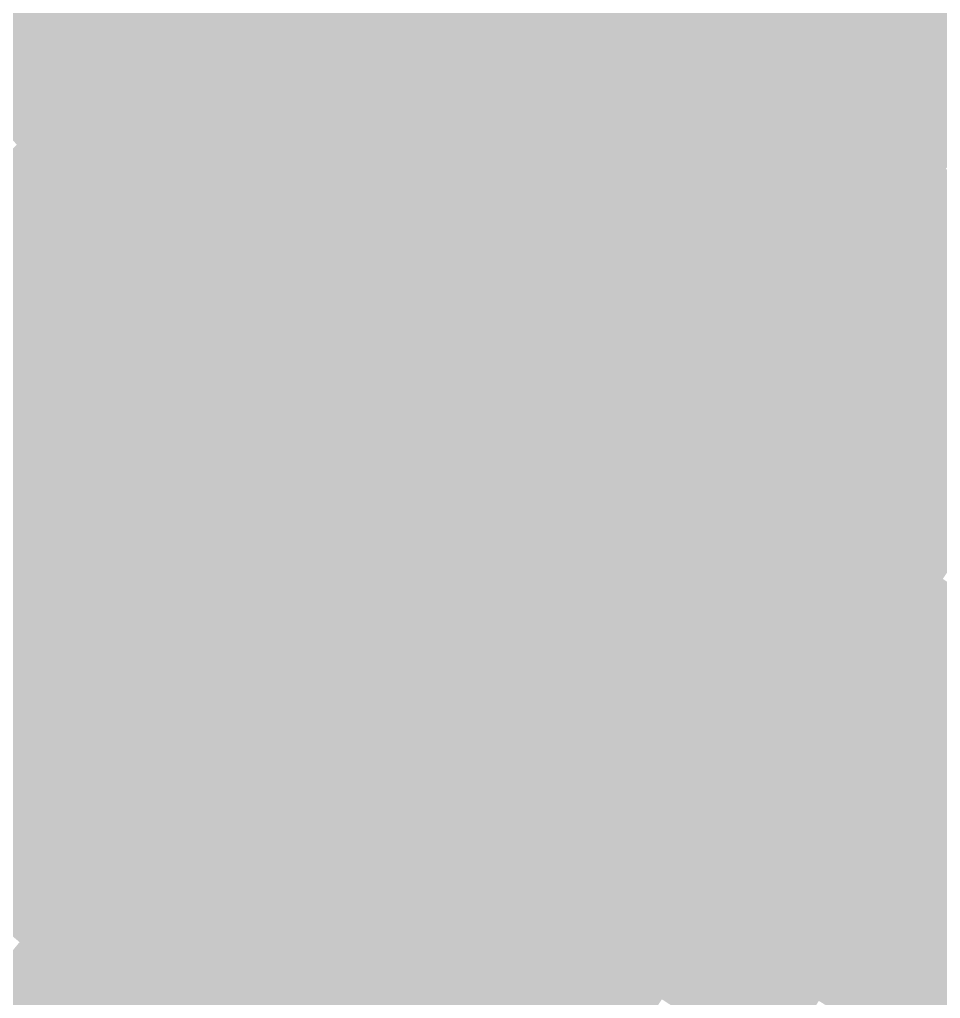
# Model space of a CAD drawing. Header units: inches. Extents: x -266 to 784, y -170 to 213.
# Drawn here: x -86.91 to -65.06, y -107.24 to -84.01 of the extents above; entities that cross this region are included whole.
import ezdxf

# ---------------------------------------------------------------- set-up
doc = ezdxf.new("R2010")
doc.units = ezdxf.units.IN
doc.header["$MEASUREMENT"] = 0

msp = doc.modelspace()

# ---------------------------------------------------------------- linework, layer by layer
at = {"color": 163, "true_color": 0x6e8bdd}
msp.add_solid([(-83.4386, -83.4386), (-84.145707, -84.145707), (-85.461156, -81.365784), (-86.185403, -82.055325)], dxfattribs=at)
at = {"color": 161, "true_color": 0x7490ea}
msp.add_solid([(-79.297163, -83.288415), (-79.986703, -84.012662), (-81.31728, -81.31728), (-82.024387, -82.024387)], dxfattribs=at)
at = {"color": 161, "true_color": 0x7f97ff}
msp.add_solid([(-71.849013, -83.292973), (-72.502186, -84.050182), (-73.871485, -81.504624), (-74.543044, -82.245575)], dxfattribs=at)
at = {"color": 161, "true_color": 0x7992f2}
msp.add_solid([(-75.886162, -83.727477), (-76.557721, -84.468428), (-77.918082, -81.83992), (-78.607622, -82.564167)], dxfattribs=at)
at = {"color": 171, "true_color": 0x738afe}
msp.add_solid([(-68.514475, -83.485129), (-69.148868, -84.258139), (-70.542667, -81.778555), (-71.19584, -82.535764)], dxfattribs=at)
at = {"color": 171, "true_color": 0x667cfe}
msp.add_solid([(-65.214549, -83.564721), (-65.82978, -84.353068), (-67.245688, -81.939108), (-67.880081, -82.712119)], dxfattribs=at)
at = {"color": 163, "true_color": 0x6c88d9}
msp.add_solid([(-84.145707, -84.145707), (-84.852814, -84.852814), (-86.185403, -82.055325), (-86.90965, -82.744865)], dxfattribs=at)
at = {"color": 153, "true_color": 0x728de5}
msp.add_solid([(-79.986703, -84.012662), (-80.676244, -84.736909), (-82.024387, -82.024387), (-82.731493, -82.731493)], dxfattribs=at)
at = {"color": 161, "true_color": 0x7d94fb}
msp.add_solid([(-72.502186, -84.050182), (-73.155358, -84.807391), (-74.543044, -82.245575), (-75.214603, -82.986526)], dxfattribs=at)
at = {"color": 161, "true_color": 0x7690ee}
msp.add_solid([(-76.557721, -84.468428), (-77.22928, -85.209379), (-78.607622, -82.564167), (-79.297163, -83.288415)], dxfattribs=at)
at = {"color": 161, "true_color": 0x7a90fe}
msp.add_solid([(-69.148868, -84.258139), (-69.783261, -85.03115), (-71.19584, -82.535764), (-71.849013, -83.292973)], dxfattribs=at)
at = {"color": 163, "true_color": 0x6a85d4}
msp.add_solid([(-84.852814, -84.852814), (-85.559921, -85.559921), (-86.90965, -82.744865), (-87.633897, -83.434406)], dxfattribs=at)
at = {"color": 163, "true_color": 0x708be1}
msp.add_solid([(-80.676244, -84.736909), (-81.365784, -85.461156), (-82.731493, -82.731493), (-83.4386, -83.4386)], dxfattribs=at)
at = {"color": 171, "true_color": 0x6d82fe}
msp.add_solid([(-65.82978, -84.353068), (-66.445012, -85.141414), (-67.880081, -82.712119), (-68.514475, -83.485129)], dxfattribs=at)
at = {"color": 171, "true_color": 0x6073fe}
msp.add_solid([(-62.548427, -84.336791), (-63.144126, -85.139998), (-64.599317, -82.776375), (-65.214549, -83.564721)], dxfattribs=at)
at = {"color": 161, "true_color": 0x7b92f6}
msp.add_solid([(-73.155358, -84.807391), (-73.808531, -85.5646), (-75.214603, -82.986526), (-75.886162, -83.727477)], dxfattribs=at)
at = {"color": 171, "true_color": 0x748dea}
msp.add_solid([(-77.22928, -85.209379), (-77.900839, -85.950331), (-79.297163, -83.288415), (-79.986703, -84.012662)], dxfattribs=at)
at = {"color": 161, "true_color": 0x7f94ff}
msp.add_solid([(-69.783261, -85.03115), (-70.417655, -85.80416), (-71.849013, -83.292973), (-72.502186, -84.050182)], dxfattribs=at)
at = {"color": 163, "true_color": 0x6882d0}
msp.add_solid([(-85.559921, -85.559921), (-86.267027, -86.267027), (-87.633897, -83.434406), (-88.358144, -84.123946)], dxfattribs=at)
at = {"color": 163, "true_color": 0x6e88dd}
msp.add_solid([(-81.365784, -85.461156), (-82.055325, -86.185403), (-83.4386, -83.4386), (-84.145707, -84.145707)], dxfattribs=at)
at = {"color": 171, "true_color": 0x7387fe}
msp.add_solid([(-66.445012, -85.141414), (-67.060243, -85.929761), (-68.514475, -83.485129), (-69.148868, -84.258139)], dxfattribs=at)
at = {"color": 171, "true_color": 0x6678fe}
msp.add_solid([(-63.144126, -85.139998), (-63.739826, -85.943206), (-65.214549, -83.564721), (-65.82978, -84.353068)], dxfattribs=at)
at = {"color": 161, "true_color": 0x798ff2}
msp.add_solid([(-73.808531, -85.5646), (-74.461704, -86.321808), (-75.886162, -83.727477), (-76.557721, -84.468428)], dxfattribs=at)
at = {"color": 163, "true_color": 0x728ae5}
msp.add_solid([(-77.900839, -85.950331), (-78.572398, -86.691282), (-79.986703, -84.012662), (-80.676244, -84.736909)], dxfattribs=at)
at = {"color": 161, "true_color": 0x7d92fb}
msp.add_solid([(-70.417655, -85.80416), (-71.052048, -86.577171), (-72.502186, -84.050182), (-73.155358, -84.807391)], dxfattribs=at)
at = {"color": 163, "true_color": 0x6580cc}
msp.add_solid([(-86.267027, -86.267027), (-86.974134, -86.974134), (-88.358144, -84.123946), (-89.082391, -84.813487)], dxfattribs=at)
at = {"color": 163, "true_color": 0x6c85d9}
msp.add_solid([(-82.055325, -86.185403), (-82.744865, -86.90965), (-84.145707, -84.145707), (-84.852814, -84.852814)], dxfattribs=at)
at = {"color": 171, "true_color": 0x7a8dfe}
msp.add_solid([(-67.060243, -85.929761), (-67.675475, -86.718107), (-69.148868, -84.258139), (-69.783261, -85.03115)], dxfattribs=at)
at = {"color": 171, "true_color": 0x768dee}
msp.add_solid([(-74.461704, -86.321808), (-75.114877, -87.079017), (-76.557721, -84.468428), (-77.22928, -85.209379)], dxfattribs=at)
at = {"color": 171, "true_color": 0x6d7efe}
msp.add_solid([(-63.739826, -85.943206), (-64.335525, -86.746413), (-65.82978, -84.353068), (-66.445012, -85.141414)], dxfattribs=at)
at = {"color": 163, "true_color": 0x7088e1}
msp.add_solid([(-78.572398, -86.691282), (-79.243957, -87.432233), (-80.676244, -84.736909), (-81.365784, -85.461156)], dxfattribs=at)
at = {"color": 163, "true_color": 0x6a83d4}
msp.add_solid([(-82.744865, -86.90965), (-83.434406, -87.633897), (-84.852814, -84.852814), (-85.559921, -85.559921)], dxfattribs=at)
at = {"color": 161, "true_color": 0x7b8ff6}
msp.add_solid([(-71.052048, -86.577171), (-71.686441, -87.350181), (-73.155358, -84.807391), (-73.808531, -85.5646)], dxfattribs=at)
at = {"color": 171, "true_color": 0x748aea}
msp.add_solid([(-75.114877, -87.079017), (-75.76805, -87.836226), (-77.22928, -85.209379), (-77.900839, -85.950331)], dxfattribs=at)
at = {"color": 161, "true_color": 0x7f91ff}
msp.add_solid([(-67.675475, -86.718107), (-68.290707, -87.506453), (-69.783261, -85.03115), (-70.417655, -85.80416)], dxfattribs=at)
at = {"color": 171, "true_color": 0x7384fe}
msp.add_solid([(-64.335525, -86.746413), (-64.931224, -87.549621), (-66.445012, -85.141414), (-67.060243, -85.929761)], dxfattribs=at)
at = {"color": 163, "true_color": 0x6e85dd}
msp.add_solid([(-79.243957, -87.432233), (-79.915516, -88.173184), (-81.365784, -85.461156), (-82.055325, -86.185403)], dxfattribs=at)
at = {"color": 163, "true_color": 0x6880d0}
msp.add_solid([(-83.434406, -87.633897), (-84.123946, -88.358144), (-85.559921, -85.559921), (-86.267027, -86.267027)], dxfattribs=at)
at = {"color": 171, "true_color": 0x798df2}
msp.add_solid([(-71.686441, -87.350181), (-72.320834, -88.123192), (-73.808531, -85.5646), (-74.461704, -86.321808)], dxfattribs=at)
at = {"color": 163, "true_color": 0x7288e5}
msp.add_solid([(-75.76805, -87.836226), (-76.421223, -88.593435), (-77.900839, -85.950331), (-78.572398, -86.691282)], dxfattribs=at)
at = {"color": 161, "true_color": 0x7d8ffb}
msp.add_solid([(-68.290707, -87.506453), (-68.905938, -88.2948), (-70.417655, -85.80416), (-71.052048, -86.577171)], dxfattribs=at)
at = {"color": 171, "true_color": 0x7a89fe}
msp.add_solid([(-64.931224, -87.549621), (-65.526924, -88.352828), (-67.060243, -85.929761), (-67.675475, -86.718107)], dxfattribs=at)
at = {"color": 163, "true_color": 0x6c83d9}
msp.add_solid([(-79.915516, -88.173184), (-80.587075, -88.914135), (-82.055325, -86.185403), (-82.744865, -86.90965)], dxfattribs=at)
at = {"color": 163, "true_color": 0x657dcc}
msp.add_solid([(-84.123946, -88.358144), (-84.813487, -89.082391), (-86.267027, -86.267027), (-86.974134, -86.974134)], dxfattribs=at)
at = {"color": 171, "true_color": 0x768aee}
msp.add_solid([(-72.320834, -88.123192), (-72.955228, -88.896202), (-74.461704, -86.321808), (-75.114877, -87.079017)], dxfattribs=at)
at = {"color": 171, "true_color": 0x7b8cf6}
msp.add_solid([(-68.905938, -88.2948), (-69.52117, -89.083146), (-71.052048, -86.577171), (-71.686441, -87.350181)], dxfattribs=at)
at = {"color": 163, "true_color": 0x7085e1}
msp.add_solid([(-76.421223, -88.593435), (-77.074395, -89.350644), (-78.572398, -86.691282), (-79.243957, -87.432233)], dxfattribs=at)
at = {"color": 171, "true_color": 0x7f8eff}
msp.add_solid([(-65.526924, -88.352828), (-66.122623, -89.156036), (-67.675475, -86.718107), (-68.290707, -87.506453)], dxfattribs=at)
at = {"color": 163, "true_color": 0x637bc8}
msp.add_solid([(-84.813487, -89.082391), (-85.503028, -89.806638), (-86.974134, -86.974134), (-87.681241, -87.681241)], dxfattribs=at)
at = {"color": 163, "true_color": 0x6a80d4}
msp.add_solid([(-80.587075, -88.914135), (-81.258634, -89.655086), (-82.744865, -86.90965), (-83.434406, -87.633897)], dxfattribs=at)
at = {"color": 171, "true_color": 0x7488ea}
msp.add_solid([(-72.955228, -88.896202), (-73.589621, -89.669213), (-75.114877, -87.079017), (-75.76805, -87.836226)], dxfattribs=at)
at = {"color": 171, "true_color": 0x798af2}
msp.add_solid([(-69.52117, -89.083146), (-70.136401, -89.871493), (-71.686441, -87.350181), (-72.320834, -88.123192)], dxfattribs=at)
at = {"color": 163, "true_color": 0x6e83dd}
msp.add_solid([(-77.074395, -89.350644), (-77.727568, -90.107853), (-79.243957, -87.432233), (-79.915516, -88.173184)], dxfattribs=at)
at = {"color": 171, "true_color": 0x7d8cfb}
msp.add_solid([(-66.122623, -89.156036), (-66.718322, -89.959244), (-68.290707, -87.506453), (-68.905938, -88.2948)], dxfattribs=at)
at = {"color": 171, "true_color": 0x7a86fe}
msp.add_solid([(-62.763093, -89.116745), (-63.338901, -89.934329), (-64.931224, -87.549621), (-65.526924, -88.352828)], dxfattribs=at)
at = {"color": 163, "true_color": 0x6178c3}
msp.add_solid([(-85.503028, -89.806638), (-86.192568, -90.530885), (-87.681241, -87.681241), (-88.388348, -88.388348)], dxfattribs=at)
at = {"color": 163, "true_color": 0x687ed0}
msp.add_solid([(-81.258634, -89.655086), (-81.930193, -90.396037), (-83.434406, -87.633897), (-84.123946, -88.358144)], dxfattribs=at)
at = {"color": 163, "true_color": 0x7285e5}
msp.add_solid([(-73.589621, -89.669213), (-74.224014, -90.442223), (-75.76805, -87.836226), (-76.421223, -88.593435)], dxfattribs=at)
at = {"color": 163, "true_color": 0x6c80d9}
msp.add_solid([(-77.727568, -90.107853), (-78.380741, -90.865062), (-79.915516, -88.173184), (-80.587075, -88.914135)], dxfattribs=at)
at = {"color": 171, "true_color": 0x7687ee}
msp.add_solid([(-70.136401, -89.871493), (-70.751633, -90.659839), (-72.320834, -88.123192), (-72.955228, -88.896202)], dxfattribs=at)
at = {"color": 163, "true_color": 0x5f76bf}
msp.add_solid([(-86.192568, -90.530885), (-86.882109, -91.255132), (-88.388348, -88.388348), (-89.095454, -89.095454)], dxfattribs=at)
at = {"color": 163, "true_color": 0x657bcc}
msp.add_solid([(-81.930193, -90.396037), (-82.601751, -91.136988), (-84.123946, -88.358144), (-84.813487, -89.082391)], dxfattribs=at)
at = {"color": 171, "true_color": 0x7b89f6}
msp.add_solid([(-66.718322, -89.959244), (-67.314021, -90.762451), (-68.905938, -88.2948), (-69.52117, -89.083146)], dxfattribs=at)
at = {"color": 171, "true_color": 0x7f8bff}
msp.add_solid([(-63.338901, -89.934329), (-63.914709, -90.751914), (-65.526924, -88.352828), (-66.122623, -89.156036)], dxfattribs=at)
at = {"color": 163, "true_color": 0x7083e1}
msp.add_solid([(-74.224014, -90.442223), (-74.858408, -91.215233), (-76.421223, -88.593435), (-77.074395, -89.350644)], dxfattribs=at)
at = {"color": 163, "true_color": 0x6a7ed4}
msp.add_solid([(-78.380741, -90.865062), (-79.033914, -91.62227), (-80.587075, -88.914135), (-81.258634, -89.655086)], dxfattribs=at)
at = {"color": 171, "true_color": 0x7485ea}
msp.add_solid([(-70.751633, -90.659839), (-71.366865, -91.448186), (-72.955228, -88.896202), (-73.589621, -89.669213)], dxfattribs=at)
at = {"color": 163, "true_color": 0x5d73bb}
msp.add_solid([(-86.882109, -91.255132), (-87.571649, -91.97938), (-89.095454, -89.095454), (-89.802561, -89.802561)], dxfattribs=at)
at = {"color": 163, "true_color": 0x6378c8}
msp.add_solid([(-82.601751, -91.136988), (-83.27331, -91.87794), (-84.813487, -89.082391), (-85.503028, -89.806638)], dxfattribs=at)
at = {"color": 171, "true_color": 0x7987f2}
msp.add_solid([(-67.314021, -90.762451), (-67.909721, -91.565659), (-69.52117, -89.083146), (-70.136401, -89.871493)], dxfattribs=at)
at = {"color": 171, "true_color": 0x7d89fb}
msp.add_solid([(-63.914709, -90.751914), (-64.490517, -91.569499), (-66.122623, -89.156036), (-66.718322, -89.959244)], dxfattribs=at)
at = {"color": 163, "true_color": 0x6e80dd}
msp.add_solid([(-74.858408, -91.215233), (-75.492801, -91.988244), (-77.074395, -89.350644), (-77.727568, -90.107853)], dxfattribs=at)
at = {"color": 163, "true_color": 0x687bd0}
msp.add_solid([(-79.033914, -91.62227), (-79.687087, -92.379479), (-81.258634, -89.655086), (-81.930193, -90.396037)], dxfattribs=at)
at = {"color": 163, "true_color": 0x7282e5}
msp.add_solid([(-71.366865, -91.448186), (-71.982096, -92.236532), (-73.589621, -89.669213), (-74.224014, -90.442223)], dxfattribs=at)
at = {"color": 163, "true_color": 0x6176c3}
msp.add_solid([(-83.27331, -91.87794), (-83.944869, -92.618891), (-85.503028, -89.806638), (-86.192568, -90.530885)], dxfattribs=at)
at = {"color": 171, "true_color": 0x7684ee}
msp.add_solid([(-67.909721, -91.565659), (-68.50542, -92.368866), (-70.136401, -89.871493), (-70.751633, -90.659839)], dxfattribs=at)
at = {"color": 163, "true_color": 0x6c7ed9}
msp.add_solid([(-75.492801, -91.988244), (-76.127194, -92.761254), (-77.727568, -90.107853), (-78.380741, -90.865062)], dxfattribs=at)
at = {"color": 171, "true_color": 0x7b86f6}
msp.add_solid([(-64.490517, -91.569499), (-65.066326, -92.387084), (-66.718322, -89.959244), (-67.314021, -90.762451)], dxfattribs=at)
at = {"color": 163, "true_color": 0x5f73bf}
msp.add_solid([(-83.944869, -92.618891), (-84.616428, -93.359842), (-86.192568, -90.530885), (-86.882109, -91.255132)], dxfattribs=at)
at = {"color": 163, "true_color": 0x6579cc}
msp.add_solid([(-79.687087, -92.379479), (-80.34026, -93.136688), (-81.930193, -90.396037), (-82.601751, -91.136988)], dxfattribs=at)
at = {"color": 163, "true_color": 0x7080e1}
msp.add_solid([(-71.982096, -92.236532), (-72.597328, -93.024878), (-74.224014, -90.442223), (-74.858408, -91.215233)], dxfattribs=at)
at = {"color": 171, "true_color": 0x7482ea}
msp.add_solid([(-68.50542, -92.368866), (-69.101119, -93.172074), (-70.751633, -90.659839), (-71.366865, -91.448186)], dxfattribs=at)
at = {"color": 171, "true_color": 0x7984f2}
msp.add_solid([(-65.066326, -92.387084), (-65.642134, -93.204669), (-67.314021, -90.762451), (-67.909721, -91.565659)], dxfattribs=at)
at = {"color": 163, "true_color": 0x6a7bd4}
msp.add_solid([(-76.127194, -92.761254), (-76.761587, -93.534265), (-78.380741, -90.865062), (-79.033914, -91.62227)], dxfattribs=at)
at = {"color": 173, "true_color": 0x5d71bb}
msp.add_solid([(-84.616428, -93.359842), (-85.287987, -94.100793), (-86.882109, -91.255132), (-87.571649, -91.97938)], dxfattribs=at)
at = {"color": 163, "true_color": 0x6376c8}
msp.add_solid([(-80.34026, -93.136688), (-80.993433, -93.893897), (-82.601751, -91.136988), (-83.27331, -91.87794)], dxfattribs=at)
at = {"color": 163, "true_color": 0x6e7edd}
msp.add_solid([(-72.597328, -93.024878), (-73.212559, -93.813225), (-74.858408, -91.215233), (-75.492801, -91.988244)], dxfattribs=at)
at = {"color": 163, "true_color": 0x7280e5}
msp.add_solid([(-69.101119, -93.172074), (-69.696819, -93.975281), (-71.366865, -91.448186), (-71.982096, -92.236532)], dxfattribs=at)
at = {"color": 163, "true_color": 0x6879d0}
msp.add_solid([(-76.761587, -93.534265), (-77.395981, -94.307275), (-79.033914, -91.62227), (-79.687087, -92.379479)], dxfattribs=at)
at = {"color": 171, "true_color": 0x7682ee}
msp.add_solid([(-65.642134, -93.204669), (-66.217942, -94.022254), (-67.909721, -91.565659), (-68.50542, -92.368866)], dxfattribs=at)
at = {"color": 171, "true_color": 0x7b83f6}
msp.add_solid([(-62.223866, -93.124597), (-62.779436, -93.956066), (-64.490517, -91.569499), (-65.066326, -92.387084)], dxfattribs=at)
at = {"color": 173, "true_color": 0x5b6eb6}
msp.add_solid([(-85.287987, -94.100793), (-85.959546, -94.841744), (-87.571649, -91.97938), (-88.26119, -92.703627)], dxfattribs=at)
at = {"color": 163, "true_color": 0x6174c3}
msp.add_solid([(-80.993433, -93.893897), (-81.646605, -94.651106), (-83.27331, -91.87794), (-83.944869, -92.618891)], dxfattribs=at)
at = {"color": 163, "true_color": 0x6c7bd9}
msp.add_solid([(-73.212559, -93.813225), (-73.827791, -94.601571), (-75.492801, -91.988244), (-76.127194, -92.761254)], dxfattribs=at)
at = {"color": 163, "true_color": 0x6576cc}
msp.add_solid([(-77.395981, -94.307275), (-78.030374, -95.080286), (-79.687087, -92.379479), (-80.34026, -93.136688)], dxfattribs=at)
at = {"color": 163, "true_color": 0x707de1}
msp.add_solid([(-69.696819, -93.975281), (-70.292518, -94.778489), (-71.982096, -92.236532), (-72.597328, -93.024878)], dxfattribs=at)
at = {"color": 171, "true_color": 0x747fea}
msp.add_solid([(-66.217942, -94.022254), (-66.79375, -94.839838), (-68.50542, -92.368866), (-69.101119, -93.172074)], dxfattribs=at)
at = {"color": 171, "true_color": 0x7981f2}
msp.add_solid([(-62.779436, -93.956066), (-63.335007, -94.787536), (-65.066326, -92.387084), (-65.642134, -93.204669)], dxfattribs=at)
at = {"color": 173, "true_color": 0x5f71bf}
msp.add_solid([(-81.646605, -94.651106), (-82.299778, -95.408315), (-83.944869, -92.618891), (-84.616428, -93.359842)], dxfattribs=at)
at = {"color": 155, "true_color": 0x596bb2}
msp.add_solid([(-85.959546, -94.841744), (-86.631105, -95.582695), (-88.26119, -92.703627), (-88.95073, -93.427874)], dxfattribs=at)
at = {"color": 163, "true_color": 0x6a79d4}
msp.add_solid([(-73.827791, -94.601571), (-74.443022, -95.389918), (-76.127194, -92.761254), (-76.761587, -93.534265)], dxfattribs=at)
at = {"color": 163, "true_color": 0x6374c8}
msp.add_solid([(-78.030374, -95.080286), (-78.664767, -95.853296), (-80.34026, -93.136688), (-80.993433, -93.893897)], dxfattribs=at)
at = {"color": 163, "true_color": 0x6e7bdd}
msp.add_solid([(-70.292518, -94.778489), (-70.888217, -95.581696), (-72.597328, -93.024878), (-73.212559, -93.813225)], dxfattribs=at)
at = {"color": 173, "true_color": 0x5d6ebb}
msp.add_solid([(-82.299778, -95.408315), (-82.952951, -96.165523), (-84.616428, -93.359842), (-85.287987, -94.100793)], dxfattribs=at)
at = {"color": 163, "true_color": 0x727de5}
msp.add_solid([(-66.79375, -94.839838), (-67.369558, -95.657423), (-69.101119, -93.172074), (-69.696819, -93.975281)], dxfattribs=at)
at = {"color": 171, "true_color": 0x767fee}
msp.add_solid([(-63.335007, -94.787536), (-63.890577, -95.619005), (-65.642134, -93.204669), (-66.217942, -94.022254)], dxfattribs=at)
at = {"color": 155, "true_color": 0x5669ae}
msp.add_solid([(-86.631105, -95.582695), (-87.302664, -96.323646), (-88.95073, -93.427874), (-89.640271, -94.152121)], dxfattribs=at)
at = {"color": 163, "true_color": 0x6876d0}
msp.add_solid([(-74.443022, -95.389918), (-75.058254, -96.178264), (-76.761587, -93.534265), (-77.395981, -94.307275)], dxfattribs=at)
at = {"color": 163, "true_color": 0x6c79d9}
msp.add_solid([(-70.888217, -95.581696), (-71.483917, -96.384904), (-73.212559, -93.813225), (-73.827791, -94.601571)], dxfattribs=at)
at = {"color": 173, "true_color": 0x6171c3}
msp.add_solid([(-78.664767, -95.853296), (-79.299161, -96.626307), (-80.993433, -93.893897), (-81.646605, -94.651106)], dxfattribs=at)
at = {"color": 163, "true_color": 0x707be1}
msp.add_solid([(-67.369558, -95.657423), (-67.945367, -96.475008), (-69.696819, -93.975281), (-70.292518, -94.778489)], dxfattribs=at)
at = {"color": 171, "true_color": 0x747dea}
msp.add_solid([(-63.890577, -95.619005), (-64.446147, -96.450475), (-66.217942, -94.022254), (-66.79375, -94.839838)], dxfattribs=at)
at = {"color": 173, "true_color": 0x5b6cb6}
msp.add_solid([(-82.952951, -96.165523), (-83.606124, -96.922732), (-85.287987, -94.100793), (-85.959546, -94.841744)], dxfattribs=at)
at = {"color": 163, "true_color": 0x6574cc}
msp.add_solid([(-75.058254, -96.178264), (-75.673486, -96.966611), (-77.395981, -94.307275), (-78.030374, -95.080286)], dxfattribs=at)
at = {"color": 173, "true_color": 0x5f6fbf}
msp.add_solid([(-79.299161, -96.626307), (-79.933554, -97.399317), (-81.646605, -94.651106), (-82.299778, -95.408315)], dxfattribs=at)
at = {"color": 163, "true_color": 0x6a76d4}
msp.add_solid([(-71.483917, -96.384904), (-72.079616, -97.188111), (-73.827791, -94.601571), (-74.443022, -95.389918)], dxfattribs=at)
at = {"color": 163, "true_color": 0x6e78dd}
msp.add_solid([(-67.945367, -96.475008), (-68.521175, -97.292593), (-70.292518, -94.778489), (-70.888217, -95.581696)], dxfattribs=at)
at = {"color": 173, "true_color": 0x5969b2}
msp.add_solid([(-83.606124, -96.922732), (-84.259297, -97.679941), (-85.959546, -94.841744), (-86.631105, -95.582695)], dxfattribs=at)
at = {"color": 163, "true_color": 0x727ae5}
msp.add_solid([(-64.446147, -96.450475), (-65.001717, -97.281945), (-66.79375, -94.839838), (-67.369558, -95.657423)], dxfattribs=at)
at = {"color": 173, "true_color": 0x6371c8}
msp.add_solid([(-75.673486, -96.966611), (-76.288717, -97.754957), (-78.030374, -95.080286), (-78.664767, -95.853296)], dxfattribs=at)
at = {"color": 173, "true_color": 0x5d6cbb}
msp.add_solid([(-79.933554, -97.399317), (-80.567947, -98.172328), (-82.299778, -95.408315), (-82.952951, -96.165523)], dxfattribs=at)
at = {"color": 163, "true_color": 0x6874d0}
msp.add_solid([(-72.079616, -97.188111), (-72.675315, -97.991319), (-74.443022, -95.389918), (-75.058254, -96.178264)], dxfattribs=at)
at = {"color": 165, "true_color": 0x5667ae}
msp.add_solid([(-84.259297, -97.679941), (-84.91247, -98.43715), (-86.631105, -95.582695), (-87.302664, -96.323646)], dxfattribs=at)
at = {"color": 163, "true_color": 0x6c76d9}
msp.add_solid([(-68.521175, -97.292593), (-69.096983, -98.110178), (-70.888217, -95.581696), (-71.483917, -96.384904)], dxfattribs=at)
at = {"color": 163, "true_color": 0x7078e1}
msp.add_solid([(-65.001717, -97.281945), (-65.557288, -98.113414), (-67.369558, -95.657423), (-67.945367, -96.475008)], dxfattribs=at)
at = {"color": 173, "true_color": 0x616fc3}
msp.add_solid([(-76.288717, -97.754957), (-76.903949, -98.543303), (-78.664767, -95.853296), (-79.299161, -96.626307)], dxfattribs=at)
at = {"color": 173, "true_color": 0x5b6ab6}
msp.add_solid([(-80.567947, -98.172328), (-81.20234, -98.945338), (-82.952951, -96.165523), (-83.606124, -96.922732)], dxfattribs=at)
at = {"color": 173, "true_color": 0x6571cc}
msp.add_solid([(-72.675315, -97.991319), (-73.271014, -98.794526), (-75.058254, -96.178264), (-75.673486, -96.966611)], dxfattribs=at)
at = {"color": 165, "true_color": 0x5464aa}
msp.add_solid([(-84.91247, -98.43715), (-85.565642, -99.194359), (-87.302664, -96.323646), (-87.974223, -97.064597)], dxfattribs=at)
at = {"color": 163, "true_color": 0x6a74d4}
msp.add_solid([(-69.096983, -98.110178), (-69.672791, -98.927762), (-71.483917, -96.384904), (-72.079616, -97.188111)], dxfattribs=at)
at = {"color": 173, "true_color": 0x5f6cbf}
msp.add_solid([(-76.903949, -98.543303), (-77.51918, -99.33165), (-79.299161, -96.626307), (-79.933554, -97.399317)], dxfattribs=at)
at = {"color": 163, "true_color": 0x6e76dd}
msp.add_solid([(-65.557288, -98.113414), (-66.112858, -98.944884), (-67.945367, -96.475008), (-68.521175, -97.292593)], dxfattribs=at)
at = {"color": 165, "true_color": 0x5262a5}
msp.add_solid([(-85.565642, -99.194359), (-86.218815, -99.951568), (-87.974223, -97.064597), (-88.645782, -97.805549)], dxfattribs=at)
at = {"color": 173, "true_color": 0x5967b2}
msp.add_solid([(-81.20234, -98.945338), (-81.836734, -99.718348), (-83.606124, -96.922732), (-84.259297, -97.679941)], dxfattribs=at)
at = {"color": 173, "true_color": 0x636fc8}
msp.add_solid([(-73.271014, -98.794526), (-73.866714, -99.597734), (-75.673486, -96.966611), (-76.288717, -97.754957)], dxfattribs=at)
at = {"color": 173, "true_color": 0x6871d0}
msp.add_solid([(-69.672791, -98.927762), (-70.248599, -99.745347), (-72.079616, -97.188111), (-72.675315, -97.991319)], dxfattribs=at)
at = {"color": 163, "true_color": 0x6c73d9}
msp.add_solid([(-66.112858, -98.944884), (-66.668428, -99.776353), (-68.521175, -97.292593), (-69.096983, -98.110178)], dxfattribs=at)
at = {"color": 163, "true_color": 0x7075e1}
msp.add_solid([(-62.594722, -98.847867), (-63.129719, -99.692721), (-65.001717, -97.281945), (-65.557288, -98.113414)], dxfattribs=at)
at = {"color": 173, "true_color": 0x5d6abb}
msp.add_solid([(-77.51918, -99.33165), (-78.134412, -100.119996), (-79.933554, -97.399317), (-80.567947, -98.172328)], dxfattribs=at)
at = {"color": 165, "true_color": 0x5665ae}
msp.add_solid([(-81.836734, -99.718348), (-82.471127, -100.491359), (-84.259297, -97.679941), (-84.91247, -98.43715)], dxfattribs=at)
at = {"color": 173, "true_color": 0x616dc3}
msp.add_solid([(-73.866714, -99.597734), (-74.462413, -100.400941), (-76.288717, -97.754957), (-76.903949, -98.543303)], dxfattribs=at)
at = {"color": 165, "true_color": 0x505fa1}
msp.add_solid([(-86.218815, -99.951568), (-86.871988, -100.708777), (-88.645782, -97.805549), (-89.317341, -98.5465)], dxfattribs=at)
at = {"color": 173, "true_color": 0x656fcc}
msp.add_solid([(-70.248599, -99.745347), (-70.824408, -100.562932), (-72.675315, -97.991319), (-73.271014, -98.794526)], dxfattribs=at)
at = {"color": 173, "true_color": 0x5b68b6}
msp.add_solid([(-78.134412, -100.119996), (-78.749644, -100.908343), (-80.567947, -98.172328), (-81.20234, -98.945338)], dxfattribs=at)
at = {"color": 173, "true_color": 0x6a71d4}
msp.add_solid([(-66.668428, -99.776353), (-67.223998, -100.607823), (-69.096983, -98.110178), (-69.672791, -98.927762)], dxfattribs=at)
at = {"color": 163, "true_color": 0x6e73dd}
msp.add_solid([(-63.129719, -99.692721), (-63.664717, -100.537574), (-65.557288, -98.113414), (-66.112858, -98.944884)], dxfattribs=at)
at = {"color": 165, "true_color": 0x5462aa}
msp.add_solid([(-82.471127, -100.491359), (-83.10552, -101.264369), (-84.91247, -98.43715), (-85.565642, -99.194359)], dxfattribs=at)
at = {"color": 165, "true_color": 0x4e5d9d}
msp.add_solid([(-86.871988, -100.708777), (-87.525161, -101.465985), (-89.317341, -98.5465), (-89.9889, -99.287451)], dxfattribs=at)
at = {"color": 173, "true_color": 0x5f6abf}
msp.add_solid([(-74.462413, -100.400941), (-75.058112, -101.204149), (-76.903949, -98.543303), (-77.51918, -99.33165)], dxfattribs=at)
at = {"color": 165, "true_color": 0x5965b2}
msp.add_solid([(-78.749644, -100.908343), (-79.364875, -101.696689), (-81.20234, -98.945338), (-81.836734, -99.718348)], dxfattribs=at)
at = {"color": 173, "true_color": 0x636dc8}
msp.add_solid([(-70.824408, -100.562932), (-71.400216, -101.380517), (-73.271014, -98.794526), (-73.866714, -99.597734)], dxfattribs=at)
at = {"color": 173, "true_color": 0x686fd0}
msp.add_solid([(-67.223998, -100.607823), (-67.779568, -101.439293), (-69.672791, -98.927762), (-70.248599, -99.745347)], dxfattribs=at)
at = {"color": 173, "true_color": 0x6c71d9}
msp.add_solid([(-63.664717, -100.537574), (-64.199714, -101.382428), (-66.112858, -98.944884), (-66.668428, -99.776353)], dxfattribs=at)
at = {"color": 165, "true_color": 0x5260a5}
msp.add_solid([(-83.10552, -101.264369), (-83.739914, -102.03738), (-85.565642, -99.194359), (-86.218815, -99.951568)], dxfattribs=at)
at = {"color": 173, "true_color": 0x5d68bb}
msp.add_solid([(-75.058112, -101.204149), (-75.653812, -102.007356), (-77.51918, -99.33165), (-78.134412, -100.119996)], dxfattribs=at)
at = {"color": 173, "true_color": 0x616ac3}
msp.add_solid([(-71.400216, -101.380517), (-71.976024, -102.198102), (-73.866714, -99.597734), (-74.462413, -100.400941)], dxfattribs=at)
at = {"color": 165, "true_color": 0x5663ae}
msp.add_solid([(-79.364875, -101.696689), (-79.980107, -102.485036), (-81.836734, -99.718348), (-82.471127, -100.491359)], dxfattribs=at)
at = {"color": 173, "true_color": 0x656dcc}
msp.add_solid([(-67.779568, -101.439293), (-68.335139, -102.270762), (-70.248599, -99.745347), (-70.824408, -100.562932)], dxfattribs=at)
at = {"color": 173, "true_color": 0x6a6fd4}
msp.add_solid([(-64.199714, -101.382428), (-64.734712, -102.227281), (-66.668428, -99.776353), (-67.223998, -100.607823)], dxfattribs=at)
at = {"color": 165, "true_color": 0x505da1}
msp.add_solid([(-83.739914, -102.03738), (-84.374307, -102.81039), (-86.218815, -99.951568), (-86.871988, -100.708777)], dxfattribs=at)
at = {"color": 173, "true_color": 0x5b65b6}
msp.add_solid([(-75.653812, -102.007356), (-76.249511, -102.810564), (-78.134412, -100.119996), (-78.749644, -100.908343)], dxfattribs=at)
at = {"color": 165, "true_color": 0x5460aa}
msp.add_solid([(-79.980107, -102.485036), (-80.595338, -103.273382), (-82.471127, -100.491359), (-83.10552, -101.264369)], dxfattribs=at)
at = {"color": 173, "true_color": 0x5f68bf}
msp.add_solid([(-71.976024, -102.198102), (-72.551832, -103.015686), (-74.462413, -100.400941), (-75.058112, -101.204149)], dxfattribs=at)
at = {"color": 173, "true_color": 0x636ac8}
msp.add_solid([(-68.335139, -102.270762), (-68.890709, -103.102232), (-70.824408, -100.562932), (-71.400216, -101.380517)], dxfattribs=at)
at = {"color": 165, "true_color": 0x4e5b9d}
msp.add_solid([(-84.374307, -102.81039), (-85.0087, -103.583401), (-86.871988, -100.708777), (-87.525161, -101.465985)], dxfattribs=at)
at = {"color": 173, "true_color": 0x686cd0}
msp.add_solid([(-64.734712, -102.227281), (-65.26971, -103.072135), (-67.223998, -100.607823), (-67.779568, -101.439293)], dxfattribs=at)
at = {"color": 165, "true_color": 0x5963b2}
msp.add_solid([(-76.249511, -102.810564), (-76.84521, -103.613772), (-78.749644, -100.908343), (-79.364875, -101.696689)], dxfattribs=at)
at = {"color": 165, "true_color": 0x525ea5}
msp.add_solid([(-80.595338, -103.273382), (-81.21057, -104.061728), (-83.10552, -101.264369), (-83.739914, -102.03738)], dxfattribs=at)
at = {"color": 173, "true_color": 0x5d66bb}
msp.add_solid([(-72.551832, -103.015686), (-73.12764, -103.833271), (-75.058112, -101.204149), (-75.653812, -102.007356)], dxfattribs=at)
at = {"color": 165, "true_color": 0x4c5899}
msp.add_solid([(-85.0087, -103.583401), (-85.643093, -104.356411), (-87.525161, -101.465985), (-88.178334, -102.223194)], dxfattribs=at)
at = {"color": 173, "true_color": 0x6168c3}
msp.add_solid([(-68.890709, -103.102232), (-69.446279, -103.933702), (-71.400216, -101.380517), (-71.976024, -102.198102)], dxfattribs=at)
at = {"color": 173, "true_color": 0x656acc}
msp.add_solid([(-65.26971, -103.072135), (-65.804707, -103.916989), (-67.779568, -101.439293), (-68.335139, -102.270762)], dxfattribs=at)
at = {"color": 165, "true_color": 0x5661ae}
msp.add_solid([(-76.84521, -103.613772), (-77.44091, -104.416979), (-79.364875, -101.696689), (-79.980107, -102.485036)], dxfattribs=at)
at = {"color": 165, "true_color": 0x505ba1}
msp.add_solid([(-81.21057, -104.061728), (-81.825802, -104.850075), (-83.739914, -102.03738), (-84.374307, -102.81039)], dxfattribs=at)
at = {"color": 173, "true_color": 0x5b63b6}
msp.add_solid([(-73.12764, -103.833271), (-73.703449, -104.650856), (-75.653812, -102.007356), (-76.249511, -102.810564)], dxfattribs=at)
at = {"color": 173, "true_color": 0x5f66bf}
msp.add_solid([(-69.446279, -103.933702), (-70.001849, -104.765171), (-71.976024, -102.198102), (-72.551832, -103.015686)], dxfattribs=at)
at = {"color": 165, "true_color": 0x4a5694}
msp.add_solid([(-85.643093, -104.356411), (-86.277487, -105.129422), (-88.178334, -102.223194), (-88.831507, -102.980403)], dxfattribs=at)
at = {"color": 173, "true_color": 0x6368c8}
msp.add_solid([(-65.804707, -103.916989), (-66.339705, -104.761842), (-68.335139, -102.270762), (-68.890709, -103.102232)], dxfattribs=at)
at = {"color": 173, "true_color": 0x686ad0}
msp.add_solid([(-62.206432, -103.785162), (-62.720535, -104.64289), (-64.734712, -102.227281), (-65.26971, -103.072135)], dxfattribs=at)
at = {"color": 165, "true_color": 0x545eaa}
msp.add_solid([(-77.44091, -104.416979), (-78.036609, -105.220187), (-79.980107, -102.485036), (-80.595338, -103.273382)], dxfattribs=at)
at = {"color": 165, "true_color": 0x4e599d}
msp.add_solid([(-81.825802, -104.850075), (-82.441033, -105.638421), (-84.374307, -102.81039), (-85.0087, -103.583401)], dxfattribs=at)
at = {"color": 165, "true_color": 0x5961b2}
msp.add_solid([(-73.703449, -104.650856), (-74.279257, -105.468441), (-76.249511, -102.810564), (-76.84521, -103.613772)], dxfattribs=at)
at = {"color": 175, "true_color": 0x485390}
msp.add_solid([(-86.277487, -105.129422), (-86.91188, -105.902432), (-88.831507, -102.980403), (-89.484679, -103.737612)], dxfattribs=at)
at = {"color": 173, "true_color": 0x5d63bb}
msp.add_solid([(-70.001849, -104.765171), (-70.55742, -105.596641), (-72.551832, -103.015686), (-73.12764, -103.833271)], dxfattribs=at)
at = {"color": 173, "true_color": 0x6166c3}
msp.add_solid([(-66.339705, -104.761842), (-66.874702, -105.606696), (-68.890709, -103.102232), (-69.446279, -103.933702)], dxfattribs=at)
at = {"color": 173, "true_color": 0x6568cc}
msp.add_solid([(-62.720535, -104.64289), (-63.234638, -105.500619), (-65.26971, -103.072135), (-65.804707, -103.916989)], dxfattribs=at)
at = {"color": 165, "true_color": 0x525ca5}
msp.add_solid([(-78.036609, -105.220187), (-78.632308, -106.023394), (-80.595338, -103.273382), (-81.21057, -104.061728)], dxfattribs=at)
at = {"color": 165, "true_color": 0x4c5799}
msp.add_solid([(-82.441033, -105.638421), (-83.056265, -106.426768), (-85.0087, -103.583401), (-85.643093, -104.356411)], dxfattribs=at)
at = {"color": 165, "true_color": 0x565fae}
msp.add_solid([(-74.279257, -105.468441), (-74.855065, -106.286026), (-76.84521, -103.613772), (-77.44091, -104.416979)], dxfattribs=at)
at = {"color": 173, "true_color": 0x5b61b6}
msp.add_solid([(-70.55742, -105.596641), (-71.11299, -106.42811), (-73.12764, -103.833271), (-73.703449, -104.650856)], dxfattribs=at)
at = {"color": 165, "true_color": 0x505aa1}
msp.add_solid([(-78.632308, -106.023394), (-79.228008, -106.826602), (-81.21057, -104.061728), (-81.825802, -104.850075)], dxfattribs=at)
at = {"color": 173, "true_color": 0x5f64bf}
msp.add_solid([(-66.874702, -105.606696), (-67.4097, -106.451549), (-69.446279, -103.933702), (-70.001849, -104.765171)], dxfattribs=at)
at = {"color": 173, "true_color": 0x6366c8}
msp.add_solid([(-63.234638, -105.500619), (-63.74874, -106.358348), (-65.804707, -103.916989), (-66.339705, -104.761842)], dxfattribs=at)
at = {"color": 175, "true_color": 0x4a5494}
msp.add_solid([(-83.056265, -106.426768), (-83.671496, -107.215114), (-85.643093, -104.356411), (-86.277487, -105.129422)], dxfattribs=at)
at = {"color": 165, "true_color": 0x545caa}
msp.add_solid([(-74.855065, -106.286026), (-75.430873, -107.103611), (-77.44091, -104.416979), (-78.036609, -105.220187)], dxfattribs=at)
at = {"color": 165, "true_color": 0x595fb2}
msp.add_solid([(-71.11299, -106.42811), (-71.66856, -107.25958), (-73.703449, -104.650856), (-74.279257, -105.468441)], dxfattribs=at)
at = {"color": 173, "true_color": 0x5d61bb}
msp.add_solid([(-67.4097, -106.451549), (-67.944698, -107.296403), (-70.001849, -104.765171), (-70.55742, -105.596641)], dxfattribs=at)
at = {"color": 173, "true_color": 0x6163c3}
msp.add_solid([(-63.74874, -106.358348), (-64.262843, -107.216076), (-66.339705, -104.761842), (-66.874702, -105.606696)], dxfattribs=at)
at = {"color": 165, "true_color": 0x4e579d}
msp.add_solid([(-79.228008, -106.826602), (-79.823707, -107.629809), (-81.825802, -104.850075), (-82.441033, -105.638421)], dxfattribs=at)
at = {"color": 175, "true_color": 0x485290}
msp.add_solid([(-83.671496, -107.215114), (-84.286728, -108.003461), (-86.277487, -105.129422), (-86.91188, -105.902432)], dxfattribs=at)
at = {"color": 165, "true_color": 0x525aa5}
msp.add_solid([(-75.430873, -107.103611), (-76.006681, -107.921195), (-78.036609, -105.220187), (-78.632308, -106.023394)], dxfattribs=at)
at = {"color": 165, "true_color": 0x565dae}
msp.add_solid([(-71.66856, -107.25958), (-72.22413, -108.09105), (-74.279257, -105.468441), (-74.855065, -106.286026)], dxfattribs=at)
at = {"color": 175, "true_color": 0x4c5599}
msp.add_solid([(-79.823707, -107.629809), (-80.419406, -108.433017), (-82.441033, -105.638421), (-83.056265, -106.426768)], dxfattribs=at)
at = {"color": 173, "true_color": 0x5b5fb6}
msp.add_solid([(-67.944698, -107.296403), (-68.479695, -108.141256), (-70.55742, -105.596641), (-71.11299, -106.42811)], dxfattribs=at)
at = {"color": 173, "true_color": 0x5f61bf}
msp.add_solid([(-64.262843, -107.216076), (-64.776946, -108.073805), (-66.874702, -105.606696), (-67.4097, -106.451549)], dxfattribs=at)
at = {"color": 167, "true_color": 0x454f8c}
msp.add_solid([(-84.286728, -108.003461), (-84.90196, -108.791807), (-86.91188, -105.902432), (-87.546273, -106.675443)], dxfattribs=at)
at = {"color": 165, "true_color": 0x5058a1}
msp.add_solid([(-76.006681, -107.921195), (-76.582489, -108.73878), (-78.632308, -106.023394), (-79.228008, -106.826602)], dxfattribs=at)
at = {"color": 165, "true_color": 0x545aaa}
msp.add_solid([(-72.22413, -108.09105), (-72.779701, -108.922519), (-74.855065, -106.286026), (-75.430873, -107.103611)], dxfattribs=at)
at = {"color": 175, "true_color": 0x4a5294}
msp.add_solid([(-80.419406, -108.433017), (-81.015105, -109.236224), (-83.056265, -106.426768), (-83.671496, -107.215114)], dxfattribs=at)
at = {"color": 165, "true_color": 0x595db2}
msp.add_solid([(-68.479695, -108.141256), (-69.014693, -108.98611), (-71.11299, -106.42811), (-71.66856, -107.25958)], dxfattribs=at)
at = {"color": 173, "true_color": 0x5d5fbb}
msp.add_solid([(-64.776946, -108.073805), (-65.291049, -108.931533), (-67.4097, -106.451549), (-67.944698, -107.296403)], dxfattribs=at)
at = {"color": 167, "true_color": 0x434d88}
msp.add_solid([(-84.90196, -108.791807), (-85.517191, -109.580153), (-87.546273, -106.675443), (-88.180667, -107.448453)], dxfattribs=at)
at = {"color": 175, "true_color": 0x4e559d}
msp.add_solid([(-76.582489, -108.73878), (-77.158298, -109.556365), (-79.228008, -106.826602), (-79.823707, -107.629809)], dxfattribs=at)
at = {"color": 175, "true_color": 0x485090}
msp.add_solid([(-81.015105, -109.236224), (-81.610805, -110.039432), (-83.671496, -107.215114), (-84.286728, -108.003461)], dxfattribs=at)
at = {"color": 165, "true_color": 0x5258a5}
msp.add_solid([(-72.779701, -108.922519), (-73.335271, -109.753989), (-75.430873, -107.103611), (-76.006681, -107.921195)], dxfattribs=at)

doc.saveas('drawing.dxf')
